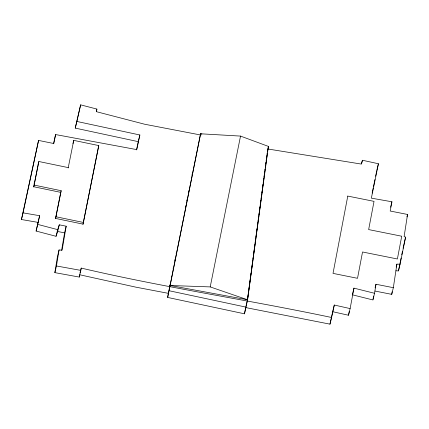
<?xml version="1.0" encoding="UTF-8"?>
<svg xmlns="http://www.w3.org/2000/svg" width="429" height="429" viewBox="0 0 429 429"><rect width="100%" height="100%" fill="white"/><g stroke="black" fill="none" stroke-linecap="round" stroke-linejoin="round"><path stroke-width="0.64" d="M75.247 128.11L76.845 121.445L139.859 134.985L138.261 141.65L75.247 128.11L80.631 104.848L96.884 109.073L96.557 111.722L144.707 124.244L200.332 134.937L167.675 297.442L244.487 313.814L247.286 300.911L250.595 276.367M167.675 297.442L168.495 292.004M250.772 275.037L251.04 273.048M251.222 271.723L252.295 263.76M252.472 262.43L252.74 260.441M252.922 259.116L253.19 257.127M253.367 255.797L254.44 247.833M254.622 246.509L254.89 244.519M255.067 243.189L255.695 238.545M255.872 237.221L256.59 231.912M256.767 230.588L257.035 228.593M257.218 227.268L257.84 222.624M258.022 221.294L258.29 219.305M258.467 217.98L258.735 215.991M258.918 214.661L259.186 212.671M259.363 211.341L259.99 206.698M260.167 205.373L260.435 203.384M260.618 202.054L260.886 200.064M261.063 198.74L261.24 197.41M261.508 195.42L261.69 194.096M261.867 192.766L262.135 190.776M262.317 189.452L262.586 187.457M262.762 186.132L263.031 184.143M263.208 182.813L263.39 181.488M263.658 179.499L263.835 178.169M264.012 176.845L264.285 174.855M264.462 173.525L264.731 171.536M264.908 170.206L265.09 168.881M265.358 166.892L265.535 165.562M265.803 163.572L265.985 162.248M266.162 160.918L266.339 159.593M266.607 157.604L266.876 155.614M267.058 154.284L267.235 152.96M267.503 150.965L267.68 149.641M265.186 169.064L247.56 299.769L245.978 306.365M265.363 167.734L267.331 153.137M267.508 151.812L268.393 146.396L240.53 136.09L200.611 133.794L200.295 135.092M268.393 146.396L247.56 299.769L170.109 285.505L168.232 293.318L135.939 287.173L79.644 274.753L79.258 277.059L54.858 272.635L57.448 256.617L59.052 249.951L62.108 250.198L66.173 226.201L59.282 224.812L57.642 229.628L56.043 236.293L36.111 231.059L39.645 215.712L23.048 212.859L21.45 219.525L38.047 222.378M375.01 291.05L391.741 294.353L392.133 291.731M391.741 294.353L393.339 287.687L396.9 264.119L400.069 264.232L405.593 237.13L404.102 236.62L407.55 214.462L390.192 211.025L391.924 201.775L371.353 198.15L378.416 163.744L362.435 160.258L361.298 164.071L267.771 148.976M373.048 299.313L373.557 296.085M374.549 293.291L353.963 288.138L352.359 294.803L372.951 299.957L374.549 293.291L375.97 284.255L393.339 287.687M54.858 272.635L56.456 265.969L59.052 249.951M79.258 277.059L81.242 268.087C164.082 287.543 248.353 299.892 331.579 317.487L334.293 305.04L350.118 308.58L348.52 315.245L332.695 311.706L334.293 305.04M61.604 250.375L64.575 232.867L66.173 226.201M348.52 315.245L349.238 311.411M350.118 308.58L353.963 288.138M244.487 313.814L245.683 307.577L329.981 324.152L331.579 317.487M34.122 183.596L34.379 182.287M38.454 163.176L33.768 186.754L60.762 192.369L55.588 218.431L83.044 224.131L98.38 147.249M33.709 187.012L38.851 161.508L68.308 167.626M53.486 143.79L55.593 134.561L136.771 149.619L139.859 134.985M55.593 134.561L53.818 143.533L38.562 140.422L21.45 219.525M55.523 218.688L61.165 190.707L34.17 185.092M68.168 167.991L73.745 140.374L98.783 145.581L82.985 224.388M169.686 286.095L169.948 284.781M171.402 277.558L171.664 276.244M173.118 269.015L173.38 267.707M174.834 260.478L175.096 259.164M176.153 253.914L176.421 252.601M185.532 207.282L185.795 205.968M186.851 200.713L187.114 199.399M188.567 192.176L188.83 190.862M190.283 183.639L190.546 182.325M191.999 175.102L192.267 173.788M201.92 134.068L200.611 133.794L170.109 285.505L210.21 286.91L247.56 299.769L247.195 298.482M210.21 286.91L240.53 136.09M395.935 270.806L398.466 270.897L401.099 257.99M401.753 254.767L402.413 251.539M403.072 248.316L405.593 237.13M372.152 193.13L373.219 187.934M373.487 186.636L374.951 179.499M375.616 176.249L376.683 171.058M136.513 149.925L138.261 141.65M23.048 212.859L38.562 140.422M329.981 324.152L332.555 312.328M36.111 231.059L39.645 215.712M76.845 121.445L80.631 104.848M38.16 164.387L38.851 161.508M60.548 193.27L61.165 190.707M72.973 143.581L73.745 140.374M56.043 236.293L57.684 231.478L59.282 224.812M96.3 111.497L96.884 109.073M98.321 147.506L98.783 145.581M80.078 272.935L81.242 268.087M361.561 163.894L362.435 160.258M376.818 170.41L378.416 163.744M390.615 207.228L391.924 201.775M375.096 287.891L375.97 284.255M406.965 216.886L407.55 214.462M396.176 267.149L396.9 264.119M398.466 270.897L400.069 264.232M56.456 265.969L80.861 270.393M57.684 231.478L64.575 232.867M55.985 216.763L83.446 222.463M169.273 290.776L246.09 307.148M37.709 224.394L57.642 229.628M200.611 133.794L200.976 135.081M347.774 196.085L333.017 273.38L357.518 278.308L362.537 251.984L397.388 258.982L401.721 236.223L368.65 229.579L374.034 201.362L347.774 196.085"/></g></svg>
